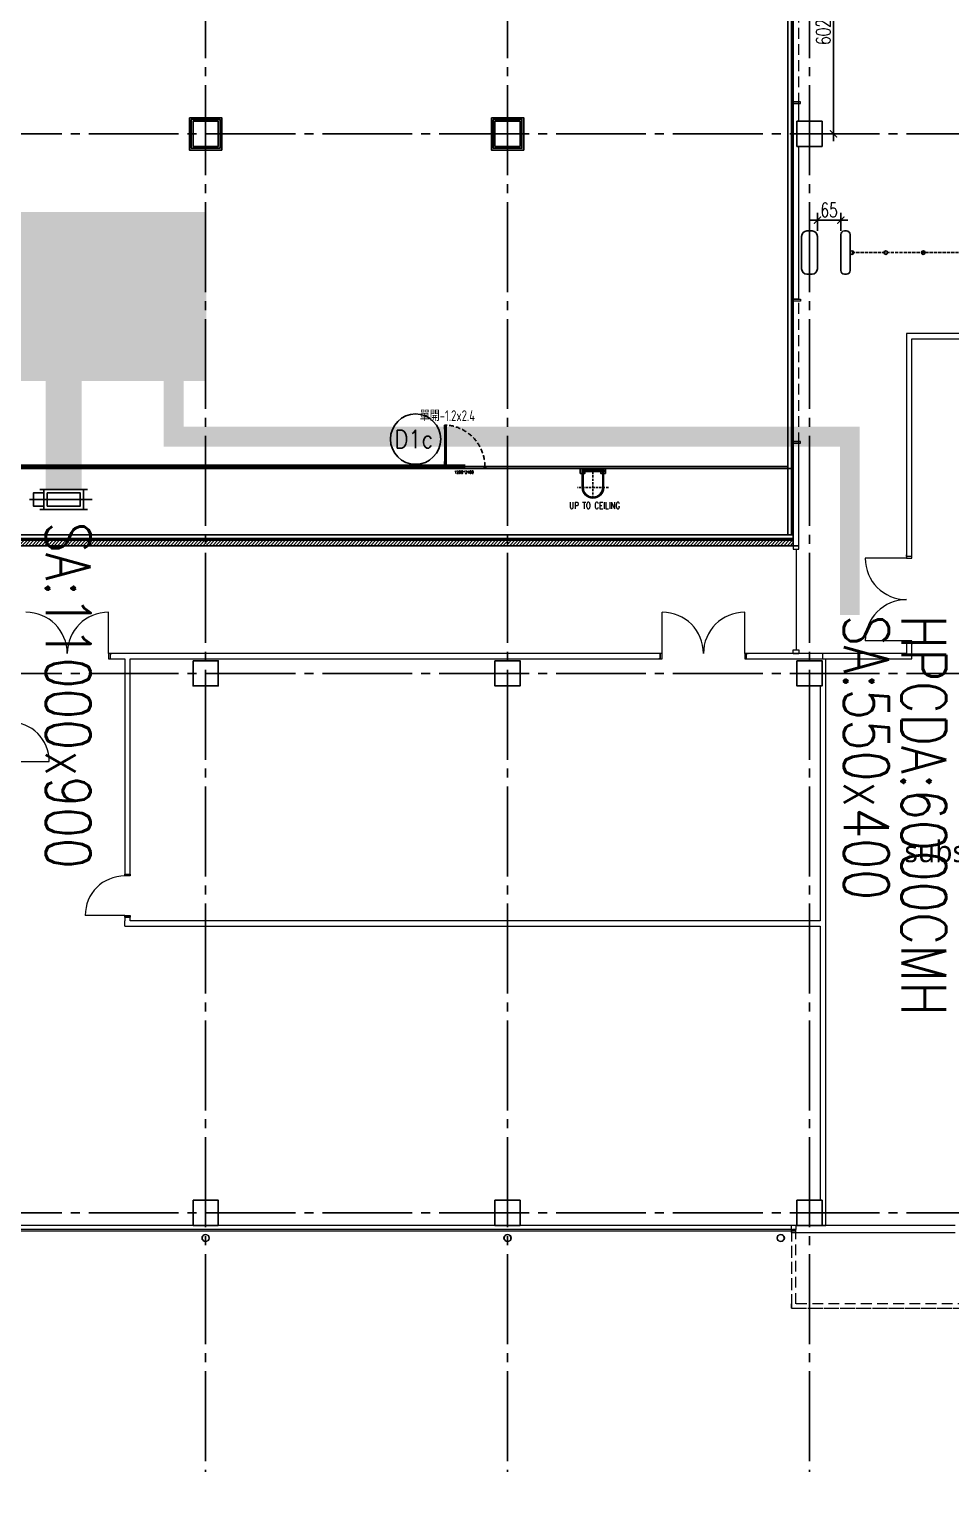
# Model space of a CAD drawing. Extents: x -960 to 27370, y -3283 to 11880.
# Drawn here: x 22189 to 24753, y -786 to 3291 of the extents above; entities that cross this region are included whole.
import ezdxf
from ezdxf.enums import TextEntityAlignment as Align
from ezdxf.lldxf.tags import DXFTag

# ---------------------------------------------------------------- set-up
doc = ezdxf.new("R2010")
doc.units = 0
doc.header["$LTSCALE"] = 100
for name, pattern in [('188K-SM-03-F10-ARCH-PA-Y2257103$0$18P6-SM-03-C40-ARCH-PA-Y2211058$0$DASHED', [19.05, 12.7, -6.35]), ('188K-SM-03-F10-ARCH-PA-Y2257103$0$AP5A-SM-03-F20-ARCH-PA-Y2230801+Y2230803$0$ALL-PA-TXT-Y2221201$0$DASHED', [19.05, 12.7, -6.35]), ('188K-SM-03-F10-ARCH-PA-Y2257103$0$DASHED', [19.05, 12.7, -6.35]), ('X-S-FAB-L10$0$COL-CEN-LIN', [3.25, 2.5, -0.25, 0.25, -0.25]), ('X-S-FAB-L10$0$HIDDEN', [0.4, 0.3, -0.1]), ('X-S-FAB-L10$0$JJP_虛線(退縮線、投影線、地下室範圍、非屬本工程、圖面分區)', [0.45, 0.3, -0.15]), ('X-S-FAB-L10$0$TAI_虛線', [5.644, 2.822, -2.822])]:
    doc.linetypes.add(name, pattern=pattern)
for name, color, linetype in [('0-xref', 8, 'Continuous'), ('188K-SM-03-F10-ARCH-PA-Y2257103$0$K-0-Door-TXT', 53, 'Continuous'), ('188K-SM-03-F10-ARCH-PA-Y2257103$0$K-0-TXT-高度', 1, 'Continuous'), ('188K-SM-03-F10-ARCH-PA-Y2257103$0$K-Door', 4, 'Continuous'), ('188K-SM-03-F10-ARCH-PA-Y2257103$0$K-P-LAD-420', 5, 'Continuous'), ('188K-SM-03-F10-ARCH-PA-Y2257103$0$K-P1S-4.2-單抗', 3, 'Continuous'), ('188K-SM-03-F10-ARCH-PA-Y2257103$0$K-TXT', 7, 'Continuous'), ('188K-SM-03-F10-ARCH-PA-Y2257103$0$K-岩棉 2hr 7.5-單抗', 230, 'Continuous'), ('188K-SM-03-F10-ARCH-PA-Y2257103$0$K-岩棉 2hr 7.5-非抗', 14, 'Continuous'), ('188K-SM-03-F10-ARCH-PA-Y2257103$0$K-貼白鐵-1.5', 6, '188K-SM-03-F10-ARCH-PA-Y2257103$0$DASHED'), ('188K-SM-07-F15-HVAC-MA DUCT-Y2257103$0$0-MAU-SA', 5, 'Continuous'), ('188K-SM-07-F15-HVAC-MA DUCT-Y2257103$0$01-電力-CSA', 1, 'Continuous'), ('188K-SM-07-F15-HVAC-MA DUCT-Y2257103$0$H-dp-md', 3, 'Continuous'), ('X-S-FAB-L10$0$0-DIM-TXT', 8, 'Continuous'), ('X-S-FAB-L10$0$A-OBJE-MEP', 8, 'Continuous'), ('X-S-FAB-L10$0$A-WALL-EX', 8, 'Continuous'), ('X-S-FAB-L10$0$A-WALL-IN', 8, 'Continuous'), ('X-S-FAB-L10$0$A-WALL-IN.200K', 8, 'Continuous'), ('X-S-FAB-L10$0$A-ZONE.200K', 8, 'Continuous'), ('X-S-FAB-L10$0$BLOCK', 8, 'Continuous'), ('X-S-FAB-L10$0$CCL', 8, 'X-S-FAB-L10$0$COL-CEN-LIN'), ('X-S-FAB-L10$0$COL-S', 8, 'Continuous'), ('X-S-FAB-L10$0$Door', 8, 'Continuous'), ('X-S-FAB-L10$0$WALL_188K_IN', 8, 'Continuous'), ('X-S-FAB-L10$0$管制設備-188K', 6, 'Continuous')]:
    doc.layers.add(name, color=color, linetype=linetype)
doc.styles.add('188K-SM-03-F10-ARCH-PA-Y2257103$0$18P2-XFDP10$0$AA-TXT', font='simplex.shx', dxfattribs={"width": 0.8, "bigfont": 'chineset.shx'})
doc.styles.add('188K-SM-03-F10-ARCH-PA-Y2257103$0$AA-TXT', font='isocp.shx', dxfattribs={"width": 0.8, "bigfont": 'chineset.shx'})
doc.styles.add('188K-SM-03-F10-ARCH-PA-Y2257103$0$AP5A-SM-03-F20-ARCH-PA-Y2230801+Y2230803$0$ALL-PA-TXT-Y2221201$0$Standard', font='txt.shx', dxfattribs={"bigfont": 'chineset.shx'})
doc.styles.add('188K-SM-03-F10-ARCH-PA-Y2257103$0$Standard', font='txt.shx', dxfattribs={"bigfont": 'chineset.shx'})
doc.styles.add('188K-SM-07-F15-HVAC-MA DUCT-Y2257103$0$00-AEX$0$HKEC', font='romans.shx', dxfattribs={"bigfont": 'china.shx'})
doc.styles.add('X-S-FAB-L10$0$CHINA', font='simplex.shx', dxfattribs={"width": 0.75, "bigfont": 'chineset.shx'})
doc.styles.add('X-S-FAB-L10$0$DimStyUse', font='romans.shx', dxfattribs={"width": 0.7})
doc.styles.add('X-S-FAB-L10$0$Standard', font='', dxfattribs={"width": 0.8})
doc.styles.add('X-S-FAB-L10$0$TG_NOTE_TEXT', font='simplex.shx', dxfattribs={"width": 0.75, "bigfont": 'chineset.shx'})
doc.styles.get('X-S-FAB-L10$0$Standard').set_extended_font_data('Microsoft JhengHei')
tags = doc.linetypes.add('188K-SM-03-F10-ARCH-PA-Y2257103$0$S.P_LINE', pattern='A,12.7,-5.08,["S.P",188K-SM-03-F10-ARCH-PA-Y2257103$0$Standard,S=4,R=0,X=-2.54,Y=-1.27],-6.35', length=24.13).pattern_tags.tags
tags[6] = DXFTag(74, 10)

# ---------------------------------------------------------------- blocks, each defined once
blk = doc.blocks.new('X-S-FAB-L10$0$FAB2-L05')
at = {"layer": 'X-S-FAB-L10$0$CCL'}
for p, q in [((-3480, 11005), (-3480, 0)), ((-2640, 11005), (-2640, 0)), ((-1800, 11005), (-1800, 0)), ((-26880, 3720), (1210, 3720)), ((-26880, 2220), (1210, 2220)), ((-26880, 720), (1210, 720))]:
    blk.add_line(p, q, dxfattribs=at)
at = {"layer": 'X-S-FAB-L10$0$COL-S'}
for points in [[(-3515, 3755), (-3445, 3755), (-3445, 3685), (-3515, 3685)], [(-2675, 3755), (-2605, 3755), (-2605, 3685), (-2675, 3685)], [(-1835, 3755), (-1765, 3755), (-1765, 3685), (-1835, 3685)], [(-3515, 2255), (-3445, 2255), (-3445, 2185), (-3515, 2185)], [(-2675, 2255), (-2605, 2255), (-2605, 2185), (-2675, 2185)], [(-1835, 2255), (-1765, 2255), (-1765, 2185), (-1835, 2185)], [(-3515, 755), (-3445, 755), (-3445, 685), (-3515, 685)], [(-2675, 755), (-2605, 755), (-2605, 685), (-2675, 685)], [(-1835, 755), (-1765, 755), (-1765, 685), (-1835, 685)]]:
    blk.add_lwpolyline(points, close=True, dxfattribs=at)
blk = doc.blocks.new('X-S-FAB-L10$0$substation_4__房間編號__42_1', base_point=(25222.7, 283.3))
at = {"layer": 'X-S-FAB-L10$0$A-ZONE.200K', "color": 154, "lineweight": 0, "style": 'X-S-FAB-L10$0$Standard'}
for tag, p in [('ROOM_NAME', (24857.3, 1035)), ('DUMMY_849', (25088.5, 1057.1)), ('DUMMY_850', (24831.4, 927.4)), ('DUMMY_851', (24857.3, 903.1))]:
    blk.add_attdef(tag, text='', height=60, dxfattribs=at).set_placement(p, align=Align.TOP_CENTER)
blk = doc.blocks.new('X-S-FAB-L10$0$_ArchTick')
at = {"color": 0, "linetype": 'ByBlock', "const_width": 0.15}
blk.add_lwpolyline([(-0.5, -0.5), (0.5, 0.5)], dxfattribs=at)
blk = doc.blocks.new('X-S-FAB-L10')
at = {"layer": 'X-S-FAB-L10$0$WALL_188K_IN'}
h = blk.add_hatch(dxfattribs=at)
h.set_pattern_fill('LINE', color=256, scale=2, angle=45)
h.set_pattern_definition([(45, (24216.6165, 1855), (-4.490128, 4.490128), [])])
h.paths.add_polyline_path([(17075, 1855), (24315, 1855), (24315, 1870), (17075, 1870)])
for p, q in [((24426.711, 2980), (24426.711, 3622.5)), ((24395, 3000), (24446.711, 3000)), ((24382, 2730), (24382, 2780)), ((24447, 2730), (24447, 2780)), ((24362, 2760), (24467, 2760))]:
    blk.add_line(p, q)
at = {"layer": 'DefPoints'}
blk.add_lwpolyline([(16745, -35), (15995, -35), (15995, 35), (15925, 35), (15925, -35), (15155, -35), (15155, 35), (15085, 35), (15085, -35), (15155, -35), (15155, -250), (13920, -250), (19914.055, 6000), (21180, 7320), (21180, 5520), (23465, 5520), (23485, 3587.5), (24315, 3587.5), (24315, 1870), (17075, 1870), (17075, 2060), (16745, 2060), (16745, -21.034)], close=True, dxfattribs=at)
at = {"layer": 'X-S-FAB-L10$0$A-OBJE-MEP', "lineweight": 0, "flags": 128}
for points in [[(22689.5, -70, 1), (22670.5, -70, 1)], [(23529.5, -70, 1), (23510.5, -70, 1)], [(24289.5, -70, 1), (24270.5, -70, 1)]]:
    blk.add_lwpolyline(points, format="xyb", close=True, dxfattribs=at)
at = {"layer": 'X-S-FAB-L10$0$A-OBJE-MEP', "lineweight": 0}
for centre in [(22680, -70), (23520, -70), (24280, -70)]:
    blk.add_circle(centre, 10, dxfattribs=at)
at = {"layer": 'X-S-FAB-L10$0$A-WALL-EX', "lineweight": 0}
for p, q in [((24310, -46.5), (18505, -46.5)), ((24310, -50), (24322, -50)), ((24310, -50), (24322, -50)), ((24322, -46.5), (24312.8, -46.5))]:
    blk.add_line(p, q, dxfattribs=at)
at = {"layer": 'X-S-FAB-L10$0$A-WALL-EX', "linetype": 'X-S-FAB-L10$0$JJP_虛線(退縮線、投影線、地下室範圍、非屬本工程、圖面分區)', "lineweight": 0}
for p, q in [((24310, -46.5), (24310, -253)), ((24322, -50), (24322, -46.5)), ((24310, -253), (24310, -265)), ((24310, -265), (24322, -265)), ((24322, -265), (26378, -265))]:
    blk.add_line(p, q, dxfattribs=at)
at = {"layer": 'X-S-FAB-L10$0$A-WALL-EX', "lineweight": 0, "flags": 128}
for points in [[(24310, -35), (18505, -35)], [(24310, -46.5), (24310, -35)], [(24325, -35), (24310, -35)], [(24310, -55), (24310, -35)], [(24322, -35), (24322, -46.5)], [(24765, -35), (24395, -35)], [(18505, -50), (24310, -50)], [(18505, -50), (24310, -50)], [(18505, -50), (24310, -50)], [(18505, -50), (24310, -50)], [(18505, -50), (24310, -50)], [(18505, -50), (24310, -50)], [(18505, -50), (24310, -50)], [(18505, -50), (24310, -50)], [(24310, -55), (24765, -55)]]:
    blk.add_lwpolyline(points, dxfattribs=at)
at = {"layer": 'X-S-FAB-L10$0$A-WALL-EX', "linetype": 'X-S-FAB-L10$0$JJP_虛線(退縮線、投影線、地下室範圍、非屬本工程、圖面分區)', "lineweight": 0, "flags": 128}
for points in [[(24309.997, -46.5), (24310, -46.5)], [(24309.997, -46.5), (24309.997, -265)], [(24310, -46.5), (24322, -46.5)], [(24310, -46.5), (24322, -46.5)], [(24310, -50), (24310, -253)], [(24322, -253), (24322, -46.5)], [(24322, -253), (24322, -46.5)], [(24309.997, -265.003), (24309.997, -265)], [(24309.997, -265.003), (26390, -265.003)], [(24310, -265), (24310, -253)], [(24310, -265), (26378, -265)], [(26378, -253), (24322, -253)], [(26378, -253), (24322, -253)]]:
    blk.add_lwpolyline(points, dxfattribs=at)
at = {"layer": 'X-S-FAB-L10$0$A-WALL-IN', "lineweight": 0}
for p, q in [((24330, 3084.5), (24315, 3084.5)), ((24330, 3084.5), (24315, 3084.5)), ((24315, 3084.5), (24315, 2540)), ((24330, 3035), (24330, 3084.5)), ((24330, 2540), (24330, 2965)), ((24330, 2540), (24315, 2540)), ((24330, 2140), (24315, 2140)), ((24315, 2140), (24315, 1855)), ((24330, 1855), (24330, 2140)), ((24315, 1855), (24330, 1855)), ((22415, 1555), (22419.3, 1555)), ((22415, 1540), (22415, 1555)), ((23945, 1555), (22415, 1555)), ((23945, 1555), (23940.7, 1555)), ((23945, 1540), (23945, 1555)), ((24185, 1555), (24189.3, 1555)), ((24185, 1540), (24185, 1555)), ((24315, 1555), (24185, 1555)), ((24315, 1555), (24330, 1555)), ((24397.5, 1555), (24330, 1555)), ((22415, 1540), (22419.3, 1540)), ((22415, 1540), (22455, 1540)), ((22455, 1540), (22455, 941.848)), ((22470, 1540), (23945, 1540)), ((22470, 941.848), (22470, 1540)), ((23945, 1540), (23940.7, 1540)), ((24185, 1540), (24189.3, 1540)), ((24185, 1540), (24397.5, 1540)), ((24315, 1540), (24330, 1540)), ((24405, -35), (24405, 1540)), ((24390, 1465), (24390, 811.848)), ((22455, 941.848), (22470, 941.848)), ((22455, 821.848), (22470, 821.848)), ((22455, 821.848), (22455, 811.848)), ((22470, 811.848), (22470, 821.848)), ((22455, 796.848), (22455, 811.848)), ((22455, 796.848), (24390, 796.848)), ((22455, 796.848), (22470, 796.848)), ((24390, 811.848), (22470, 811.848)), ((24390, 796.848), (24390, 35)), ((24395, -35), (24405, -35))]:
    blk.add_line(p, q, dxfattribs=at)
at = {"layer": 'X-S-FAB-L10$0$A-WALL-IN.200K', "lineweight": 0}
for p, q in [((24990, 2445), (24630, 2445)), ((24630, 2445), (24630, 1825)), ((24645, 2430), (24990, 2430)), ((24645, 1825), (24645, 2430)), ((24630, 1555), (24397.5, 1555)), ((24397.5, 1540), (24397.5, 1555)), ((24630, 1585), (24630, 1580.7)), ((24645, 1585), (24630, 1585)), ((24630, 1585), (24630, 1555)), ((24645, 1585), (24645, 1580.7)), ((24645, 1540), (24645, 1585)), ((24397.5, 1540), (24645, 1540))]:
    blk.add_line(p, q, dxfattribs=at)
at = {"layer": 'X-S-FAB-L10$0$COL-S'}
for p, q in [((22645, 3035), (22715, 3035)), ((22645, 2965), (22645, 3035)), ((22715, 3035), (22715, 2965)), ((23485, 3035), (23555, 3035)), ((23485, 2965), (23485, 3035)), ((23555, 3035), (23555, 2965)), ((24325, 3035), (24395, 3035)), ((24325, 2965), (24325, 3035)), ((24395, 3035), (24395, 2965)), ((22715, 2965), (22645, 2965)), ((23555, 2965), (23485, 2965)), ((24395, 2965), (24325, 2965)), ((22645, 1535), (22715, 1535)), ((22645, 1465), (22645, 1535)), ((22715, 1535), (22715, 1465)), ((23485, 1535), (23555, 1535)), ((23485, 1465), (23485, 1535)), ((23555, 1535), (23555, 1465)), ((24325, 1535), (24395, 1535)), ((24325, 1465), (24325, 1535)), ((24395, 1535), (24395, 1465)), ((22715, 1465), (22645, 1465)), ((23555, 1465), (23485, 1465)), ((24395, 1465), (24325, 1465)), ((22645, 35), (22715, 35)), ((22645, -35), (22645, 35)), ((22715, 35), (22715, -35)), ((23485, 35), (23555, 35)), ((23485, -35), (23485, 35)), ((23555, 35), (23555, -35)), ((24325, 35), (24395, 35)), ((24325, -35), (24325, 35)), ((24395, 35), (24395, -35)), ((22715, -35), (22645, -35)), ((23555, -35), (23485, -35)), ((24395, -35), (24325, -35))]:
    blk.add_line(p, q, dxfattribs=at)
at = {"layer": 'X-S-FAB-L10$0$Door', "linetype": 'X-S-FAB-L10$0$JJP_虛線(退縮線、投影線、地下室範圍、非屬本工程、圖面分區)', "lineweight": 0}
for p, q in [((24315, 3084.5), (24315, 3484.5)), ((24330, 3084.5), (24330, 3484.5)), ((24335, 3089.5), (24315, 3089.5)), ((24315, 3089.5), (24315, 3084.5)), ((24315, 3084.5), (24335, 3084.5)), ((24335, 3084.5), (24335, 3089.5)), ((24315, 2535), (24315, 2540)), ((24315, 2540), (24335, 2540)), ((24315, 2140), (24315, 2540)), ((24335, 2535), (24315, 2535)), ((24330, 2140), (24330, 2540)), ((24335, 2540), (24335, 2535)), ((24335, 2145), (24315, 2145)), ((24315, 2145), (24315, 2140)), ((24315, 2140), (24335, 2140)), ((24335, 2140), (24335, 2145))]:
    blk.add_line(p, q, dxfattribs=at)
at = {"layer": 'X-S-FAB-L10$0$Door', "linetype": 'X-S-FAB-L10$0$TAI_虛線', "lineweight": 0}
for p, q in [((24315, 1855), (24315, 1845)), ((24330, 1855), (24315, 1855)), ((24315, 1845), (24330, 1845)), ((24322.5, 1845), (24322.5, 1565)), ((24330, 1845), (24330, 1855)), ((24315, 1555), (24315, 1565)), ((24315, 1565), (24330, 1565)), ((24330, 1555), (24315, 1555)), ((24330, 1565), (24330, 1555))]:
    blk.add_line(p, q, dxfattribs=at)
at = {"layer": 'X-S-FAB-L10$0$Door', "lineweight": 0}
for p, q in [((24630, 1820), (24515, 1820)), ((24630, 1825), (24630, 1829.3)), ((24630, 1825), (24630, 1829.3)), ((24630, 1825), (24630, 1820)), ((24645, 1825), (24630, 1825)), ((24645, 1825), (24630, 1825)), ((24645, 1825), (24630, 1825)), ((24630, 1820), (24645, 1820)), ((24645, 1825), (24645, 1829.3)), ((24645, 1825), (24645, 1829.3)), ((24645, 1820), (24645, 1825)), ((22410, 1555), (22410, 1670)), ((23950, 1555), (23950, 1670)), ((24180, 1555), (24180, 1670)), ((22415, 1555), (22410, 1555)), ((22410, 1555), (22410, 1540)), ((22415, 1540), (22415, 1555)), ((22415, 1540), (22415, 1555)), ((22415, 1540), (22415, 1555)), ((22415, 1555), (22419.3, 1555)), ((22415, 1555), (22419.3, 1555)), ((23945, 1555), (23940.7, 1555)), ((23945, 1555), (23940.7, 1555)), ((23950, 1555), (23945, 1555)), ((23945, 1555), (23945, 1540)), ((23945, 1540), (23945, 1555)), ((23945, 1540), (23945, 1555)), ((23950, 1540), (23950, 1555)), ((24185, 1555), (24180, 1555)), ((24180, 1555), (24180, 1540)), ((24185, 1540), (24185, 1555)), ((24185, 1540), (24185, 1555)), ((24185, 1540), (24185, 1555)), ((24185, 1555), (24189.3, 1555)), ((24185, 1555), (24189.3, 1555)), ((24630, 1590), (24515, 1590)), ((24645, 1590), (24630, 1590)), ((24630, 1590), (24630, 1585)), ((24630, 1585), (24645, 1585)), ((24645, 1585), (24630, 1585)), ((24645, 1585), (24630, 1585)), ((24630, 1585), (24630, 1580.7)), ((24630, 1585), (24630, 1580.7)), ((24645, 1585), (24645, 1590)), ((24645, 1585), (24645, 1580.7)), ((24645, 1585), (24645, 1580.7)), ((22410, 1540), (22415, 1540)), ((22415, 1540), (22419.3, 1540)), ((22415, 1540), (22419.3, 1540)), ((23945, 1540), (23940.7, 1540)), ((23945, 1540), (23940.7, 1540)), ((23945, 1540), (23950, 1540)), ((24180, 1540), (24185, 1540)), ((24185, 1540), (24189.3, 1540)), ((24185, 1540), (24189.3, 1540)), ((22135, 1255), (22245, 1255)), ((22455, 936.848), (22455, 941.848)), ((22455, 941.848), (22470, 941.848)), ((22455, 941.848), (22470, 941.848)), ((22455, 941.848), (22470, 941.848)), ((22470, 941.848), (22470, 936.848)), ((22470, 936.848), (22455, 936.848)), ((22455, 826.848), (22345, 826.848)), ((22455, 821.848), (22455, 826.848)), ((22455, 826.848), (22470, 826.848)), ((22470, 821.848), (22455, 821.848)), ((22455, 821.848), (22470, 821.848)), ((22455, 821.848), (22470, 821.848)), ((22470, 826.848), (22470, 821.848))]:
    blk.add_line(p, q, dxfattribs=at)
for centre, radius, start, end in [((24630, 1820), 115, 180, 270), ((24630, 1590), 115, 90, 180), ((22180, 1555), 115, 0, 90), ((22410, 1555), 115, 90, 180), ((23950, 1555), 115, 0, 90), ((24180, 1555), 115, 90, 180), ((22135, 1255), 110, 0, 90), ((22455, 826.848), 110, 90, 180)]:
    blk.add_arc(centre, radius, start, end, dxfattribs=at)
at = {"layer": 'X-S-FAB-L10$0$WALL_188K_IN'}
blk.add_lwpolyline([(17075, 1855), (24315, 1855), (24315, 1870), (17075, 1870)], close=True, dxfattribs=at)
at = {"layer": 'X-S-FAB-L10$0$管制設備-188K'}
for p, q in [((24338, 2715), (24338, 2625)), ((24367, 2730), (24353, 2730)), ((24382, 2625), (24382, 2715)), ((24447, 2720), (24447, 2620)), ((24463, 2730), (24457, 2730)), ((24473, 2620), (24473, 2720)), ((24353, 2610), (24367, 2610)), ((24457, 2610), (24463, 2610))]:
    blk.add_line(p, q, dxfattribs=at)
at = {"layer": 'X-S-FAB-L10$0$管制設備-188K', "linetype": 'X-S-FAB-L10$0$HIDDEN', "ltscale": 0.3}
blk.add_line((24478, 2670), (24885, 2670), dxfattribs=at)
at = {"layer": 'X-S-FAB-L10$0$管制設備-188K'}
for centre in [(24478, 2670), (24572.25, 2670), (24676.5, 2670)]:
    blk.add_circle(centre, 5, dxfattribs=at)
for centre, radius, start, end in [((24353, 2715), 15, 90, 180), ((24367, 2715), 15, 0, 90), ((24457, 2720), 10, 90, 180), ((24463, 2720), 10, 0, 90), ((24353, 2625), 15, 180, 270), ((24367, 2625), 15, 270, 0), ((24457, 2620), 10, 180, 270), ((24463, 2620), 10, 270, 0)]:
    blk.add_arc(centre, radius, start, end, dxfattribs=at)
at = {"xscale": 20, "yscale": 20, "zscale": 20}
for p, rotation in [((24426.711, 3000), 270), ((24382, 2760), 180)]:
    blk.add_blockref('X-S-FAB-L10$0$_ArchTick', p, dxfattribs=dict(at, rotation=rotation))
blk.add_blockref('X-S-FAB-L10$0$_ArchTick', (24447, 2760), dxfattribs=at)
at = {"layer": 'X-S-FAB-L10$0$A-ZONE.200K', "color": 1, "linetype": 'Continuous', "lineweight": 0}
blk.add_blockref('X-S-FAB-L10$0$substation_4__房間編號__42_1', (25222.723, 283.271), dxfattribs=at).add_auto_attribs({'ROOM_NAME': 'substation_4', 'DUMMY_851': 'C'})
at = {"layer": 'X-S-FAB-L10$0$BLOCK'}
blk.add_blockref('X-S-FAB-L10$0$FAB2-L05', (26160, -720), dxfattribs=at)
at = {"insert": (24398.711, 3301.25), "char_height": 40, "attachment_point": 5, "rotation": 90, "style": 'X-S-FAB-L10$0$DimStyUse'}
blk.add_mtext('\\A1;602.5', dxfattribs=at)
at = {"insert": (24414.5, 2788), "char_height": 40, "attachment_point": 5, "style": 'X-S-FAB-L10$0$DimStyUse'}
blk.add_mtext('\\A1;65', dxfattribs=at)
at = {"style": 'X-S-FAB-L10$0$TG_NOTE_TEXT', "width": 0.5, "flags": 1}
for p in [(7463.301, 9020), (18268.251, 8649), (11197.77, 4800.167), (16485.801, 4800.167), (25420.27, 2635), (13360, 320.001, 0), (7463.301, -33.333)]:
    blk.add_attdef('WH', text='', height=20, dxfattribs=at).set_placement(p, align=Align.BOTTOM_LEFT)
at = {"width": 0.5}
for style, p in [('X-S-FAB-L10$0$TG_NOTE_TEXT', (7585, 9020)), ('X-S-FAB-L10$0$TG_NOTE_TEXT', (18389.95, 8649)), ('X-S-FAB-L10$0$TG_NOTE_TEXT', (11117.5, 4813.5)), ('X-S-FAB-L10$0$TG_NOTE_TEXT', (16607.5, 4813.5)), ('X-S-FAB-L10$0$TG_NOTE_TEXT', (25350, 2635)), ('X-S-FAB-L10$0$Standard', (13129.375, 325.001, 0)), ('X-S-FAB-L10$0$TG_NOTE_TEXT', (7585, -20))]:
    blk.add_attdef('DESC', text='', height=10, dxfattribs=dict(at, style=style)).set_placement(p, align=Align.BOTTOM_LEFT)
for tag, style, p in [('TYPE', 'X-S-FAB-L10$0$TG_NOTE_TEXT', (7619.286, 9020)), ('NO', 'X-S-FAB-L10$0$TG_NOTE_TEXT', (7650.095, 9020)), ('TYPE', 'X-S-FAB-L10$0$TG_NOTE_TEXT', (18424.236, 8649)), ('NO', 'X-S-FAB-L10$0$TG_NOTE_TEXT', (18455.045, 8649)), ('NO', 'X-S-FAB-L10$0$TG_NOTE_TEXT', (11088.595, 4813.5)), ('TYPE', 'X-S-FAB-L10$0$TG_NOTE_TEXT', (11151.786, 4813.5)), ('TYPE', 'X-S-FAB-L10$0$TG_NOTE_TEXT', (16641.786, 4813.5)), ('NO', 'X-S-FAB-L10$0$TG_NOTE_TEXT', (16672.595, 4813.5)), ('NO', 'X-S-FAB-L10$0$TG_NOTE_TEXT', (25313, 2635)), ('TYPE', 'X-S-FAB-L10$0$TG_NOTE_TEXT', (25350, 2635)), ('NO', 'X-S-FAB-L10$0$Standard', (13100, 320.001, 0)), ('TYPE', 'X-S-FAB-L10$0$Standard', (13129.375, 320.001, 0)), ('TYPE', 'X-S-FAB-L10$0$TG_NOTE_TEXT', (7619.286, -20)), ('NO', 'X-S-FAB-L10$0$TG_NOTE_TEXT', (7650.095, -20))]:
    blk.add_attdef(tag, text='', height=10, dxfattribs=dict(at, style=style)).set_placement(p, align=Align.BOTTOM_RIGHT)
at = {"style": 'X-S-FAB-L10$0$TG_NOTE_TEXT', "width": 0.5, "flags": 1}
for rotation, p in [(180, (43, 7480)), (180, (943, 7480)), (90, (24310, 3717.77)), (270, (17080, 1711.699))]:
    blk.add_attdef('WH', text='', height=20, rotation=rotation, dxfattribs=at).set_placement(p, align=Align.BOTTOM_LEFT)
at = {"width": 0.5}
for rotation, style, p in [(180, 'X-S-FAB-L10$0$Standard', (317.625, 7480)), (180, 'X-S-FAB-L10$0$Standard', (1217.625, 7480)), (90, 'X-S-FAB-L10$0$TG_NOTE_TEXT', (24310, 3647.5)), (270, 'X-S-FAB-L10$0$TG_NOTE_TEXT', (17080, 1605))]:
    blk.add_attdef('DESC', text='', height=10, rotation=rotation, dxfattribs=dict(at, style=style)).set_placement(p, align=Align.BOTTOM_LEFT)
for tag, rotation, style, p in [('TYPE', 180, 'X-S-FAB-L10$0$Standard', (317.625, 7480)), ('NO', 180, 'X-S-FAB-L10$0$Standard', (347, 7480)), ('TYPE', 180, 'X-S-FAB-L10$0$Standard', (1217.625, 7480)), ('NO', 180, 'X-S-FAB-L10$0$Standard', (1247, 7480)), ('TYPE', 90, 'X-S-FAB-L10$0$TG_NOTE_TEXT', (24310, 3647.5)), ('NO', 90, 'X-S-FAB-L10$0$TG_NOTE_TEXT', (24310, 3610.5)), ('TYPE', 270, 'X-S-FAB-L10$0$TG_NOTE_TEXT', (17080, 1605)), ('NO', 270, 'X-S-FAB-L10$0$TG_NOTE_TEXT', (17080, 1573))]:
    blk.add_attdef(tag, text='', height=10, rotation=rotation, dxfattribs=dict(at, style=style)).set_placement(p, align=Align.BOTTOM_RIGHT)
at = {"layer": 'X-S-FAB-L10$0$0-DIM-TXT', "style": 'X-S-FAB-L10$0$CHINA', "width": 0.75}
for p in [(667.414, 7855.1, -2689.4), (22627.353, 6728.814), (25644.722, 6728.814), (24778.787, 5569.051), (1118.252, 4980), (417.801, 4594.623), (22927.43, 4330.122), (23874.84, 4355), (23749.869, 3901.367), (417.801, 3765.236), (1118.252, 3730), (417.801, 3115.79), (536.882, 2227.832), (16908.994, 1782.652), (888.445, 880.466), (16977.43, 750), (18878.841, 750), (25641.221, 553.233), (21364.03, 526.894)]:
    blk.add_attdef('HIG', text='', height=80, dxfattribs=at).set_placement(p, align=Align.MIDDLE_LEFT)
blk = doc.blocks.new('188K-SM-03-F10-ARCH-PA-Y2257103$0$單開庫板門-1200x2400)圓型拉環鎖+輔助鎖)')
at = {"ltscale": 0.1}
for p, q in [((26008.6, -11403.6), (26004.5, -11403.6)), ((26004.5, -11403.6), (26004.5, -11414.1)), ((26004.5, -11414.1), (26004.5, -11415.3)), ((26004.5, -11414.1), (26008.6, -11414.1)), ((26004.5, -11415.4), (26004.6, -11415.5)), ((26008.6, -11414), (26004.6, -11414)), ((26004.6, -11414.3), (26004.6, -11414.2)), ((26004.6, -11415.3), (26004.6, -11414.5)), ((26004.7, -11414.1), (26006.5, -11414.1)), ((26005.1, -11414.4), (26004.7, -11414.4)), ((26004.7, -11414.5), (26005.1, -11414.5)), ((26004.7, -11414.5), (26004.7, -11506)), ((26004.7, -11506), (26004.7, -11414.5)), ((26004.7, -11414.5), (26004.7, -11414.5)), ((26004.7, -11415.4), (26004.7, -11415.3)), ((26005.2, -11414.4), (26005.2, -11414.4)), ((26006.5, -11414.1), (26006.6, -11414.1)), ((26006.6, -11414.1), (26006.6, -11414.1)), ((26006.6, -11414.1), (26008.4, -11414.1)), ((26008.4, -11414.4), (26008, -11414.4)), ((26008, -11414.4), (26008, -11414.4)), ((26008, -11414.5), (26008.4, -11414.5)), ((26008.4, -11506), (26008.4, -11414.5)), ((26008.4, -11414.5), (26008.4, -11414.5)), ((26008.4, -11414.5), (26008.4, -11506)), ((26008.4, -11415.3), (26008.4, -11415.4)), ((26008.5, -11414.2), (26008.5, -11414.3)), ((26008.5, -11414.5), (26008.5, -11415.3)), ((26008.5, -11415.5), (26008.6, -11415.4)), ((26008.6, -11414.1), (26008.6, -11403.6)), ((26008.6, -11415.3), (26008.6, -11414.1)), ((25999.5, -11519.7), (25999.5, -11523.2)), ((26002.5, -11519.1), (26000, -11519.1)), ((26000, -11523.7), (26002.4, -11523.7)), ((26002.4, -11523.7), (26004.1, -11522.6)), ((26002.9, -11518.5), (26002.6, -11518.5)), ((26002.6, -11518.5), (26002.6, -11521)), ((26002.6, -11521.9), (26002.6, -11519.3)), ((26002.6, -11521), (26002.9, -11521)), ((26003.4, -11521.9), (26002.6, -11521.9)), ((26002.9, -11521), (26002.9, -11518.5)), ((26003.3, -11522.2), (26003.3, -11522)), ((26003.3, -11522), (26003.4, -11522)), ((26004, -11522.2), (26003.3, -11522.2)), ((26008.3, -11517.5), (26003.6, -11517.5)), ((26003.6, -11517.5), (26003.6, -11517.7)), ((26003.6, -11517.7), (26008.3, -11517.7)), ((26004.1, -11521.9), (26003.9, -11521.9)), ((26003.9, -11522), (26004, -11522)), ((26004, -11522), (26004, -11522.2)), ((26004.2, -11522.4), (26004.2, -11521.9)), ((26008.6, -11506.4), (26004.5, -11506.4)), ((26004.5, -11506.4), (26004.5, -11518)), ((26004.5, -11518), (26008.6, -11518)), ((26004.7, -11506), (26004.7, -11506)), ((26008.3, -11517.7), (26008.3, -11517.5)), ((26008.4, -11506), (26008.4, -11506)), ((26008.6, -11518), (26008.6, -11506.4)), ((26114.8, -11521.9), (26115.1, -11521.9)), ((26114.8, -11522.4), (26114.8, -11521.9)), ((26114.9, -11522), (26114.9, -11522.2)), ((26115.1, -11522), (26114.9, -11522)), ((26114.9, -11522.2), (26115.7, -11522.2)), ((26116.6, -11523.7), (26114.9, -11522.6)), ((26115.5, -11521.9), (26116.3, -11521.9)), ((26115.7, -11522), (26115.5, -11522)), ((26115.7, -11522.2), (26115.7, -11522)), ((26116.3, -11521.9), (26116.3, -11519.3)), ((26116.5, -11519.1), (26119, -11519.1)), ((26119, -11523.7), (26116.6, -11523.7)), ((26119.5, -11519.7), (26119.5, -11523.2))]:
    blk.add_line(p, q, dxfattribs=at)
for points in [[(25999.5, -11518.9), (25999.5, -11523.9)], [(26119.5, -11518.9), (26119.5, -11523.9)]]:
    blk.add_lwpolyline(points)
blk.add_lwpolyline([(26006.6, -11506.4), (26006.5, -11506.3), (26004.7, -11506.3, -0.414214), (26004.6, -11506.3), (26004.6, -11506.1, -0.414214), (26004.7, -11506.1), (26005.1, -11506.1, 0.414214), (26005.2, -11506.1), (26005.2, -11506, 0.414214), (26005.1, -11506), (26004.7, -11506, -0.414214), (26004.6, -11506), (26004.6, -11505.2, -0.414214), (26004.7, -11505.2), (26004.7, -11505.2, 0.414214), (26004.7, -11505.2), (26004.7, -11505, 0.72636), (26004.6, -11505), (26004.5, -11505.1, 0.158507), (26004.5, -11505.2), (26004.5, -11506.4, 0.414214), (26004.6, -11506.5), (26008.6, -11506.5, 0.414214), (26008.6, -11506.4), (26008.6, -11505.2, 0.158507), (26008.6, -11505.1), (26008.5, -11505, 0.72636), (26008.4, -11505), (26008.4, -11505.2, 0.414214), (26008.5, -11505.2, -0.414214), (26008.5, -11505.2), (26008.5, -11506, -0.414214), (26008.4, -11506), (26008, -11506, 0.414214), (26008, -11506), (26008, -11506.1, 0.414214), (26008, -11506.1), (26008.4, -11506.1, -0.414214), (26008.5, -11506.1), (26008.5, -11506.3, -0.414214), (26008.4, -11506.3), (26006.6, -11506.3)], format="xyb", close=True, dxfattribs=at)
for centre, radius, start, end in [((26004.6, -11414.1), 0.0313, 90, 180), ((26004.6, -11415.3), 0.0313, 180, 216.0274), ((26004.7, -11414.2), 0.0313, 90, 180), ((26004.7, -11414.3), 0.0313, 180, 270), ((26004.7, -11414.5), 0.0313, 90, 180), ((26004.7, -11415.3), 0.0209, 180, 270), ((26004.7, -11415.4), 0.0313, 216.0274, 360), ((26004.7, -11415.3), 0.0209, 360, 90), ((26005.1, -11414.4), 0.0313, 270, 0), ((26005.1, -11414.4), 0.0313, 0, 90), ((26008, -11414.4), 0.0313, 90, 180), ((26008, -11414.4), 0.0313, 180, 270), ((26008.4, -11414.2), 0.0313, 360, 90), ((26008.4, -11414.3), 0.0313, 270, 0), ((26008.4, -11414.5), 0.0313, 0, 90), ((26008.5, -11415.3), 0.0209, 90, 180), ((26008.5, -11415.4), 0.0313, 180, 323.9726), ((26008.5, -11415.3), 0.0209, 270, 360), ((26008.6, -11414.1), 0.0313, 360, 90), ((26008.6, -11415.3), 0.0313, 323.9726, 360)]:
    blk.add_arc(centre, radius, start, end, dxfattribs=at)
at = {"linetype": '188K-SM-03-F10-ARCH-PA-Y2257103$0$AP5A-SM-03-F20-ARCH-PA-Y2230801+Y2230803$0$ALL-PA-TXT-Y2221201$0$DASHED', "ltscale": 0.01}
blk.add_arc((26001.1, -11518.7), 115.3, 359.8531, 85.8135, dxfattribs=at)
at = {"ltscale": 0.1}
for centre, major_axis, start_param, end_param in [((26000, -11519.7), (0.369, -0.369), 2.356194, 3.926991), ((26000, -11523.2), (-0.369, -0.369), 5.497787, 7.068583), ((26002.5, -11519.3), (0.111, -0.111), 7.068583, 8.63938), ((26003.4, -11521.9), (-0.0369, -0.0369), 0.785398, 3.926991), ((26003.9, -11521.9), (-0.0369, -0.0369), 3.926991, 7.068583), ((26004.1, -11521.9), (0.0369, -0.0369), 7.068583, 8.63938), ((26003.9, -11522.4), (0.221, -0.221), 6.162283, 7.068583), ((26114.8, -11521.9), (-0.0369, -0.0369), -2.356194, -0.785398), ((26115.1, -11522.4), (-0.221, -0.221), -0.785398, 0.120903), ((26115.1, -11521.9), (0.0369, -0.0369), -0.785398, 2.356194), ((26115.5, -11521.9), (0.0369, -0.0369), 2.356194, 5.497787), ((26116.5, -11519.3), (-0.111, -0.111), -2.356194, -0.785398), ((26119, -11519.7), (-0.369, -0.369), 2.356194, 3.926991), ((26119, -11523.2), (0.369, -0.369), -0.785398, 0.785398)]:
    blk.add_ellipse(centre, major_axis=major_axis, ratio=1, start_param=start_param, end_param=end_param, dxfattribs=at)
at = {"ltscale": 0.1, "extrusion": (0, 0, -1)}
blk.add_ellipse((26003.1, -11517.9), major_axis=(-0.516, 0.516), ratio=1, start_param=5.497787, end_param=11.780972, dxfattribs=at)
at = {"color": 8, "ltscale": 0.1, "style": '188K-SM-03-F10-ARCH-PA-Y2257103$0$AP5A-SM-03-F20-ARCH-PA-Y2230801+Y2230803$0$ALL-PA-TXT-Y2221201$0$Standard', "width": 0.85}
blk.add_text('1200*2400', height=8, dxfattribs=at).set_placement((26058.4, -11534.4), align=Align.MIDDLE_CENTER)
blk = doc.blocks.new('188K-SM-03-F10-ARCH-PA-Y2257103$0$LAD-1')
at = {"linetype": '188K-SM-03-F10-ARCH-PA-Y2257103$0$18P6-SM-03-C40-ARCH-PA-Y2211058$0$DASHED', "ltscale": 0.005}
for points in [[(-77.4, -42.9), (-77.4, 43.5)], [(-106.5, 0), (-23.9, 0)]]:
    blk.add_lwpolyline(points, dxfattribs=at)
for points in [[(-33.8, -29.7), (-77.4, -29.7, -0.976777), (-77.4, 29.8), (-33.8, 29.8)], [(-33.8, -27.2), (-77.4, -27.2, -0.974646), (-77.4, 27.3), (-33.8, 27.3)]]:
    blk.add_lwpolyline(points, format="xyb")
for points in [[(-23.8, 22.2), (-23.8, 35.2), (-37.8, 35.2), (-37.8, 22.2)], [(-27.8, 27), (-27.8, 30), (-33.8, 30), (-33.8, 27)], [(-28.9, 27), (-28.9, -27), (-32.7, -27), (-32.7, 27)], [(-23.9, -21.8), (-23.9, -34.8), (-37.9, -34.8), (-37.9, -21.8)], [(-27.8, -27), (-27.8, -30), (-33.8, -30), (-33.8, -27)]]:
    blk.add_lwpolyline(points, close=True)
for centre in [(-105.2, 0), (-93.7, 23.2), (-64.6, 28.5), (-93.7, -22.5), (-64.6, -28.5)]:
    blk.add_circle(centre, 0.5)
blk = doc.blocks.new('188K-SM-03-F10-ARCH-PA-Y2257103')
at = {"layer": '188K-SM-03-F10-ARCH-PA-Y2257103$0$K-P1S-4.2-單抗'}
for p, q in [((24300, 2075), (17090, 2075, 0)), ((24300, 2070, 0), (17090, 2070, 0))]:
    blk.add_line(p, q, dxfattribs=at)
for points in [[(22635, 3045), (22725, 3045), (22725, 2955), (22635, 2955)], [(22640, 3040), (22720, 3040), (22720, 2960), (22640, 2960)], [(23475, 3045), (23565, 3045), (23565, 2955), (23475, 2955)], [(23480, 3040), (23560, 3040), (23560, 2960), (23480, 2960)]]:
    blk.add_lwpolyline(points, close=True, dxfattribs=at)
at = {"layer": '188K-SM-03-F10-ARCH-PA-Y2257103$0$K-TXT'}
blk.add_circle((23264, 2151.2, 0), 70, dxfattribs=at)
at = {"layer": '188K-SM-03-F10-ARCH-PA-Y2257103$0$K-岩棉 2hr 7.5-單抗'}
for p, q in [((24300, 2070, 0), (24300, 3587.5)), ((24310, 2070, 0), (24310, 3587.5, 0))]:
    blk.add_line(p, q, dxfattribs=at)
at = {"layer": '188K-SM-03-F10-ARCH-PA-Y2257103$0$K-岩棉 2hr 7.5-非抗'}
for p, q in [((24300, 1885, 0), (24300, 2070, 0)), ((24300, 2070, 0), (24310, 2070, 0)), ((24310, 1885), (24310, 2070, 0)), ((17075, 1885, 0), (24315, 1885, 0)), ((17075, 1875, 0), (24315, 1875))]:
    blk.add_line(p, q, dxfattribs=at)
at = {"layer": '188K-SM-03-F10-ARCH-PA-Y2257103$0$K-貼白鐵-1.5', "linetype": '188K-SM-03-F10-ARCH-PA-Y2257103$0$S.P_LINE', "ltscale": 0.09, "const_width": 12}
blk.add_lwpolyline([(23402.5, 2075), (16740, 2075), (16740, 320), (14880, 320)], dxfattribs=at)
at = {"layer": '188K-SM-03-F10-ARCH-PA-Y2257103$0$K-Door'}
blk.add_blockref('188K-SM-03-F10-ARCH-PA-Y2257103$0$單開庫板門-1200x2400)圓型拉環鎖+輔助鎖)', (-2659.5, 13593.9, 0), dxfattribs=at)
at = {"layer": '188K-SM-03-F10-ARCH-PA-Y2257103$0$K-P-LAD-420', "rotation": 90.07229666140849}
blk.add_blockref('188K-SM-03-F10-ARCH-PA-Y2257103$0$LAD-1', (23757.5, 2093.8, 0), dxfattribs=at)
at = {"layer": '188K-SM-03-F10-ARCH-PA-Y2257103$0$K-0-Door-TXT', "style": '188K-SM-03-F10-ARCH-PA-Y2257103$0$AA-TXT', "width": 0.8}
blk.add_text('單開-1.2x2.4', height=30, dxfattribs=at).set_placement((23352.8, 2216.4, 0), align=Align.MIDDLE_CENTER)
at = {"layer": '188K-SM-03-F10-ARCH-PA-Y2257103$0$K-0-TXT-高度', "style": '188K-SM-03-F10-ARCH-PA-Y2257103$0$18P2-XFDP10$0$AA-TXT', "width": 0.8}
blk.add_text('UP TO CEILING', height=18, rotation=360, dxfattribs=at).set_placement((23762.5, 1966.5, 0), align=Align.MIDDLE)
at = {"layer": '188K-SM-03-F10-ARCH-PA-Y2257103$0$K-TXT', "style": '188K-SM-03-F10-ARCH-PA-Y2257103$0$Standard', "width": 0.85}
blk.add_text('D1c', height=50, dxfattribs=at).set_placement((23259.6, 2151.2, 0), align=Align.MIDDLE)
blk = doc.blocks.new('188K-SM-07-F15-HVAC-MA DUCT-Y2257103$0$MD')
at = {"layer": '188K-SM-07-F15-HVAC-MA DUCT-Y2257103$0$H-dp-md'}
for p, q in [((-75, 410), (-75, -66)), ((-150, 330), (-150, -30)), ((-150, 300), (0, 300)), ((0, 330), (0, -30)), ((0, 0), (-150, 0))]:
    blk.add_line(p, q, dxfattribs=at)
for points in [[(-125, 300), (-25, 300), (-25, 380), (-125, 380)], [(-125, 275), (-125, 25), (-25, 25), (-25, 275)]]:
    blk.add_lwpolyline(points, close=True, dxfattribs=at)
blk = doc.blocks.new('188K-SM-07-F15-HVAC-MA DUCT-Y2257103')
at = {"layer": '188K-SM-07-F15-HVAC-MA DUCT-Y2257103$0$0-MAU-SA', "color": 5, "linetype": 'ByBlock'}
for points, const_width in [([(16251.2, -551.4), (16251.2, 2547.8), (22682.4, 2547.8)], 470), ([(22285.2, 2460.3), (22285.2, 2010.8)], 100)]:
    blk.add_lwpolyline(points, dxfattribs=dict(at, const_width=const_width))
at = {"layer": '188K-SM-07-F15-HVAC-MA DUCT-Y2257103$0$0-MAU-SA', "color": 5, "const_width": 55}
blk.add_lwpolyline([(24472.2, 1662.6), (24472.2, 2158.1), (22591.2, 2158.1), (22591.2, 2347.8)], dxfattribs=at)
at = {"xscale": 0.3666666666666666, "yscale": 0.3666666666666666, "zscale": 0.3666666666666666, "rotation": 90}
blk.add_blockref('188K-SM-07-F15-HVAC-MA DUCT-Y2257103$0$MD', (22340.2, 2010.8), dxfattribs=at)
at = {"layer": '188K-SM-07-F15-HVAC-MA DUCT-Y2257103$0$01-電力-CSA', "ltscale": 1000, "style": '188K-SM-07-F15-HVAC-MA DUCT-Y2257103$0$00-AEX$0$HKEC', "width": 0.8}
for s, p in [('SA:11000x900', (22197.6, 1920.9)), ('SA:550x400', (24418.1, 1662.6)), ('HPCDA:6000CMH', (24578.1, 1662.6))]:
    blk.add_text(s, height=125, rotation=270, dxfattribs=at).set_placement(p, align=Align.BOTTOM_LEFT)

msp = doc.modelspace()

# ---------------------------------------------------------------- block references
msp.add_blockref('188K-SM-07-F15-HVAC-MA DUCT-Y2257103', (0, 0))
at = {"layer": '0-xref'}
for name in ['X-S-FAB-L10', '188K-SM-03-F10-ARCH-PA-Y2257103']:
    msp.add_blockref(name, (0, 0), dxfattribs=at)

doc.saveas('drawing.dxf')
